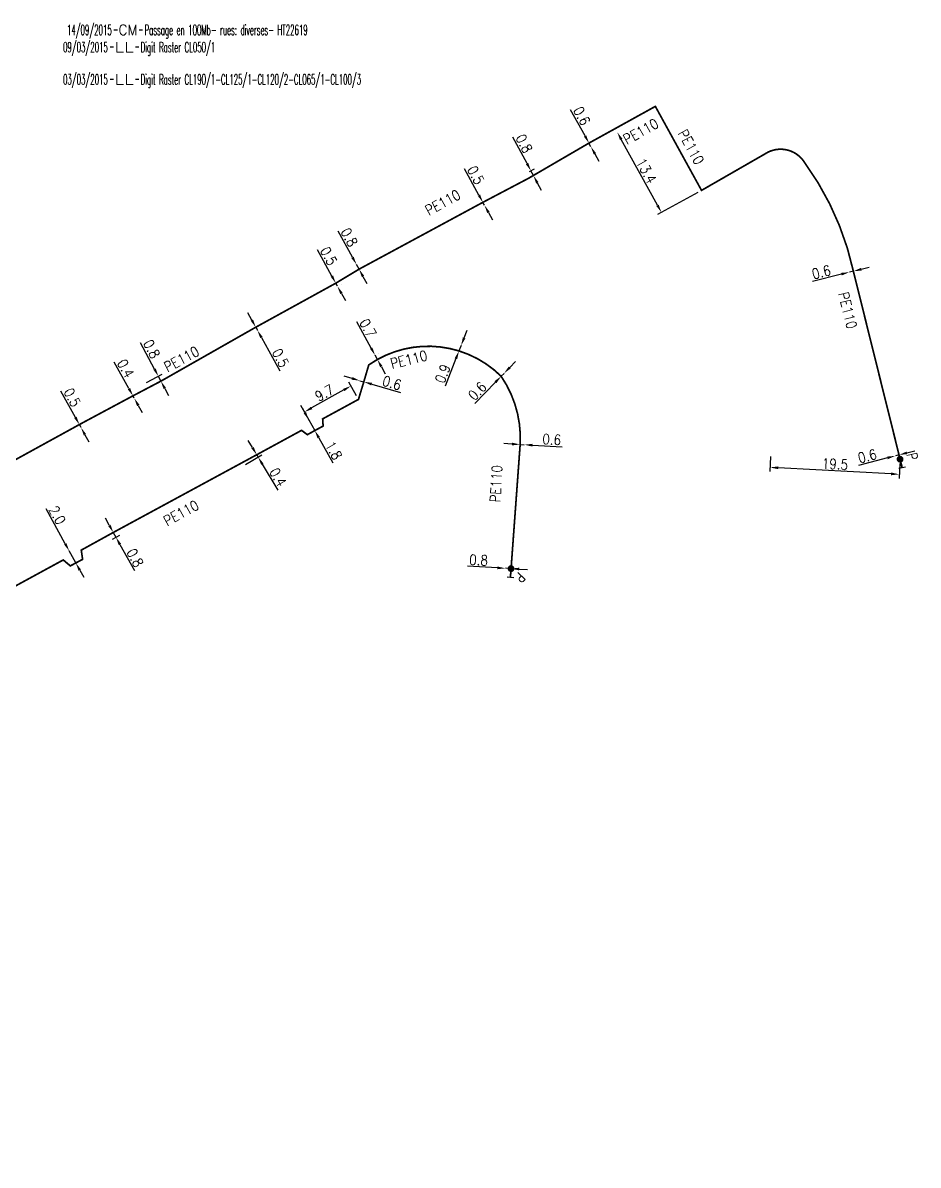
# Model space of a CAD drawing. Header units: millimetres. Extents: x 149996 to 151004, y 126998 to 128018.
# Drawn here: x 150504.7 to 150635.7, y 127601.9 to 127769 of the extents above; entities that cross this region are included whole.
import ezdxf
from ezdxf.enums import TextEntityAlignment as Align

# ---------------------------------------------------------------- set-up
doc = ezdxf.new("R2010")
doc.units = ezdxf.units.MM
doc.header["$PDMODE"] = 34
doc.linetypes.add('L_25_PE', pattern=[2000, 1000, 1000])
doc.layers.get('0').update_dxf_attribs({"linetype": 'CONTINUOUS'})
doc.layers.get('DEFPOINTS').update_dxf_attribs({"linetype": 'CONTINUOUS'})
for name, color, linetype in [('L_150', 1, 'CONTINUOUS'), ('L_300', 7, 'CONTINUOUS'), ('L_340', 7, 'CONTINUOUS'), ('L_910', 7, 'CONTINUOUS')]:
    doc.layers.add(name, color=color, linetype=linetype)
doc.styles.add('G_ROMANS', font='ROMANS.SHX', dxfattribs={"width": 0.75})
doc.styles.get("Standard").update_dxf_attribs({"font": 'romans.shx', "width": 0.85})
doc.dimstyles.get("Standard").update_dxf_attribs({"dimtxt": 1.5, "dimasz": 1.2, "dimexe": 0.625, "dimexo": 0.625, "dimgap": 0.25, "dimtad": 1, "dimdec": 1, "dimzin": 0, "dimdsep": 46, "dimtxsty": 'Standard', "dimcen": -0.5, "dimadec": 0, "dimazin": 0, "dimtfac": 1, "dimtdec": 1, "dimtmove": 0, "dimatfit": 3, "dimfxl": 0, "dimtolj": 1, "dimtzin": 0, "dimarcsym": 0})

# ---------------------------------------------------------------- blocks, each defined once
blk = doc.blocks.new('GIS_MODF')
at = {"color": 0, "linetype": 'Continuous', "flags": 128}
for points in [[(-2.18, -0.01), (-1.68, -0.01)], [(1.52, -0.01), (2.02, -0.01)]]:
    blk.add_lwpolyline(points, dxfattribs=at)
at = {"color": 0, "linetype": 'Continuous', "width": 0.5}
blk.add_attdef('DATE', text='', height=1.5, dxfattribs=at).set_placement((-2.5, -0.8), align=Align.RIGHT)
at = {"color": 0, "linetype": 'Continuous', "width": 1.771291}
blk.add_attdef('USER', text='', height=1.5, dxfattribs=at).set_placement((-1.51, -0.8), (1.28, -0.8), align=Align.FIT)
at = {"color": 0, "linetype": 'Continuous', "width": 0.5}
blk.add_attdef('DESC', (2.29, -0.8), '', height=1.5, dxfattribs=at)
blk = doc.blocks.new('*D1078')
at = {"layer": 'DEFPOINTS', "color": 0, "linetype": 'Continuous', "transparency": 16777216}
for p in [(150517.97, 127694.46), (150518.36, 127693.76), (150519.43, 127694.35)]:
    blk.add_point(p, dxfattribs=at)
at = {"layer": 'L_150', "color": 0, "linetype": 'Continuous', "lineweight": -2, "transparency": 16777216}
for p, q in [((150517.39, 127695.51), (150516.81, 127696.56)), ((150518.88, 127694.04), (150517.81, 127693.45)), ((150517.97, 127694.46), (150518.36, 127693.76)), ((150518.94, 127692.71), (150521.06, 127688.88))]:
    blk.add_line(p, q, dxfattribs=at)
at = {"layer": 'L_150', "color": 0, "linetype": 'Continuous', "transparency": 16777216}
for points in [[(150517.57, 127695.6), (150517.22, 127695.41), (150517.97, 127694.46)], [(150519.12, 127692.8), (150518.77, 127692.61), (150518.36, 127693.76)]]:
    blk.add_solid(points, dxfattribs=at)
at = {"layer": 'L_150', "color": 0, "linetype": 'Continuous', "transparency": 16777216, "insert": (150521.16, 127690.75), "char_height": 1.5, "attachment_point": 5, "rotation": 298.9401}
blk.add_mtext('\\A1;0.8', dxfattribs=at)
blk = doc.blocks.new('*D1079')
at = {"layer": 'DEFPOINTS', "color": 0, "linetype": 'Continuous', "transparency": 16777216}
for p in [(150538.96, 127705.83), (150539.17, 127705.49), (150536.78, 127704.07)]:
    blk.add_point(p, dxfattribs=at)
at = {"layer": 'L_150', "color": 0, "linetype": 'Continuous', "lineweight": -2, "transparency": 16777216}
for p, q in [((150538.35, 127706.87), (150537.73, 127707.9)), ((150537.32, 127704.39), (150539.7, 127705.81)), ((150538.96, 127705.83), (150539.17, 127705.49)), ((150539.5, 127706.15), (150539.5, 127706.15)), ((150539.78, 127704.46), (150542.05, 127700.65))]:
    blk.add_line(p, q, dxfattribs=at)
at = {"layer": 'L_150', "color": 0, "linetype": 'Continuous', "transparency": 16777216}
for points in [[(150538.52, 127706.97), (150538.18, 127706.76), (150538.96, 127705.83)], [(150539.95, 127704.56), (150539.61, 127704.36), (150539.17, 127705.49)]]:
    blk.add_solid(points, dxfattribs=at)
at = {"layer": 'L_150', "color": 0, "linetype": 'Continuous', "transparency": 16777216, "insert": (150542.08, 127702.55), "char_height": 1.5, "attachment_point": 5, "rotation": 300.7499}
blk.add_mtext('\\A1;0.4', dxfattribs=at)
blk = doc.blocks.new('*D1080')
at = {"layer": 'DEFPOINTS', "color": 0, "linetype": 'Continuous', "transparency": 16777216}
for p in [(150546.58, 127710.94), (150546.58, 127710.94), (150547.46, 127709.37)]:
    blk.add_point(p, dxfattribs=at)
at = {"layer": 'L_150', "color": 0, "linetype": 'Continuous', "lineweight": -2, "transparency": 16777216}
for p, q in [((150546, 127711.99), (150545.41, 127713.04)), ((150546.58, 127710.94), (150547.46, 127709.37)), ((150548.05, 127708.32), (150550.09, 127704.66))]:
    blk.add_line(p, q, dxfattribs=at)
at = {"layer": 'L_150', "color": 0, "linetype": 'Continuous', "transparency": 16777216}
for points in [[(150546.17, 127712.09), (150545.82, 127711.89), (150546.58, 127710.94)], [(150548.22, 127708.42), (150547.87, 127708.22), (150547.46, 127709.37)]]:
    blk.add_solid(points, dxfattribs=at)
at = {"layer": 'L_150', "color": 0, "linetype": 'Continuous', "transparency": 16777216, "insert": (150550.23, 127706.46), "char_height": 1.5, "attachment_point": 5, "rotation": 299.1738}
blk.add_mtext('\\A1;1.8', dxfattribs=at)
blk = doc.blocks.new('*D1081')
at = {"layer": 'DEFPOINTS', "color": 0, "linetype": 'Continuous', "transparency": 16777216}
for p in [(150554.06, 127716.67), (150554.06, 127716.67), (150554.63, 127716.5)]:
    blk.add_point(p, dxfattribs=at)
at = {"layer": 'L_150', "color": 0, "linetype": 'Continuous', "lineweight": -2, "transparency": 16777216}
for p, q in [((150552.91, 127717), (150551.75, 127717.34)), ((150554.06, 127716.67), (150554.63, 127716.5)), ((150555.79, 127716.16), (150559.98, 127714.93))]:
    blk.add_line(p, q, dxfattribs=at)
at = {"layer": 'L_150', "color": 0, "linetype": 'Continuous', "transparency": 16777216}
for points in [[(150552.96, 127717.19), (150552.85, 127716.81), (150554.06, 127716.67)], [(150555.84, 127716.35), (150555.73, 127715.97), (150554.63, 127716.5)]]:
    blk.add_solid(points, dxfattribs=at)
at = {"layer": 'L_150', "color": 0, "linetype": 'Continuous', "transparency": 16777216, "insert": (150558.74, 127716.34), "char_height": 1.5, "attachment_point": 5, "rotation": 343.7138}
blk.add_mtext('\\A1;0.6', dxfattribs=at)
blk = doc.blocks.new('*D1082')
at = {"layer": 'DEFPOINTS', "color": 0, "linetype": 'Continuous', "transparency": 16777216}
for p in [(150556.28, 127720.38), (150556.28, 127720.38), (150556.62, 127719.77)]:
    blk.add_point(p, dxfattribs=at)
at = {"layer": 'L_150', "color": 0, "linetype": 'Continuous', "lineweight": -2, "transparency": 16777216}
for p, q in [((150555.7, 127721.43), (150553.6, 127725.26)), ((150556.62, 127719.77), (150556.28, 127720.38)), ((150556.83, 127720.68), (150556.83, 127720.68)), ((150557.17, 127720.07), (150557.17, 127720.07)), ((150557.2, 127718.71), (150557.77, 127717.66))]:
    blk.add_line(p, q, dxfattribs=at)
at = {"layer": 'L_150', "color": 0, "linetype": 'Continuous', "transparency": 16777216}
for points in [[(150555.88, 127721.53), (150555.53, 127721.34), (150556.28, 127720.38)], [(150557.37, 127718.81), (150557.02, 127718.62), (150556.62, 127719.77)]]:
    blk.add_solid(points, dxfattribs=at)
at = {"layer": 'L_150', "color": 0, "linetype": 'Continuous', "transparency": 16777216, "insert": (150555.24, 127724.36), "char_height": 1.5, "attachment_point": 5, "rotation": 298.7471}
blk.add_mtext('\\A1;0.7', dxfattribs=at)
blk = doc.blocks.new('*D1083')
at = {"layer": 'DEFPOINTS', "color": 0, "linetype": 'Continuous', "transparency": 16777216}
for p in [(150574.73, 127717.31), (150575.15, 127717.74), (150575.15, 127717.74)]:
    blk.add_point(p, dxfattribs=at)
at = {"layer": 'L_150', "color": 0, "linetype": 'Continuous', "lineweight": -2, "transparency": 16777216}
for p, q in [((150575.98, 127718.6), (150576.82, 127719.47)), ((150575.15, 127717.74), (150574.73, 127717.31)), ((150573.9, 127716.45), (150570.86, 127713.31))]:
    blk.add_line(p, q, dxfattribs=at)
at = {"layer": 'L_150', "color": 0, "linetype": 'Continuous', "transparency": 16777216}
for points in [[(150575.84, 127718.74), (150576.13, 127718.47), (150575.15, 127717.74)], [(150573.75, 127716.59), (150574.04, 127716.31), (150574.73, 127717.31)]]:
    blk.add_solid(points, dxfattribs=at)
at = {"layer": 'L_150', "color": 0, "linetype": 'Continuous', "transparency": 16777216, "insert": (150571.24, 127715.14), "char_height": 1.5, "attachment_point": 5, "rotation": 45.9566}
blk.add_mtext('\\A1;0.6', dxfattribs=at)
blk = doc.blocks.new('*D1084')
at = {"layer": 'DEFPOINTS', "color": 0, "linetype": 'Continuous', "transparency": 16777216}
for p in [(150575.37, 127689.22), (150575.37, 127689.22), (150576.18, 127689.17)]:
    blk.add_point(p, dxfattribs=at)
at = {"layer": 'L_300', "color": 0, "linetype": 'Continuous', "lineweight": -2, "transparency": 16777216}
for p, q in [((150574.17, 127689.28), (150569.8, 127689.51)), ((150576.18, 127689.17), (150575.37, 127689.22)), ((150577.37, 127689.11), (150578.57, 127689.05))]:
    blk.add_line(p, q, dxfattribs=at)
at = {"layer": 'L_300', "color": 0, "linetype": 'Continuous', "transparency": 16777216}
for points in [[(150574.19, 127689.48), (150574.16, 127689.08), (150575.37, 127689.22)], [(150577.38, 127689.31), (150577.36, 127688.91), (150576.18, 127689.17)]]:
    blk.add_solid(points, dxfattribs=at)
at = {"layer": 'L_300', "color": 0, "linetype": 'Continuous', "transparency": 16777216, "insert": (150571.43, 127690.42), "char_height": 1.5, "attachment_point": 5, "rotation": 356.9881}
blk.add_mtext('\\A1;0.8', dxfattribs=at)
blk = doc.blocks.new('*D1085')
at = {"layer": 'DEFPOINTS', "color": 0, "linetype": 'Continuous', "transparency": 16777216}
for p in [(150577.51, 127707.33), (150578.11, 127707.3), (150578.11, 127707.3)]:
    blk.add_point(p, dxfattribs=at)
at = {"layer": 'L_150', "color": 0, "linetype": 'Continuous', "lineweight": -2, "transparency": 16777216}
for p, q in [((150576.31, 127707.4), (150575.11, 127707.47)), ((150577.51, 127707.33), (150578.11, 127707.3)), ((150579.3, 127707.23), (150583.67, 127706.98))]:
    blk.add_line(p, q, dxfattribs=at)
at = {"layer": 'L_150', "color": 0, "linetype": 'Continuous', "transparency": 16777216}
for points in [[(150576.32, 127707.6), (150576.3, 127707.2), (150577.51, 127707.33)], [(150579.32, 127707.43), (150579.29, 127707.03), (150578.11, 127707.3)]]:
    blk.add_solid(points, dxfattribs=at)
at = {"layer": 'L_150', "color": 0, "linetype": 'Continuous', "transparency": 16777216, "insert": (150582.14, 127708.07), "char_height": 1.5, "attachment_point": 5, "rotation": 356.7141}
blk.add_mtext('\\A1;0.6', dxfattribs=at)
blk = doc.blocks.new('L_300_12')
at = {"color": 0, "linetype": 'Continuous', "const_width": 0.497, "flags": 128}
blk.add_lwpolyline([(-0.25, 0, 1), (0.25, 0, 1)], format="xyb", close=True, dxfattribs=at)
at = {"color": 0, "linetype": 'Continuous', "style": 'G_ROMANS', "width": 0.75}
blk.add_text('P', height=1.5, dxfattribs=at).set_placement((0, 1.85), align=Align.MIDDLE)
at = {"color": 0, "linetype": 'Continuous', "style": 'G_ROMANS', "width": 0.75, "flags": 3}
for tag, p in [('DEF_LEG', (0, -5)), ('DEF_COUP', (0, -7.5)), ('DEF_TYPE', (0, -10))]:
    blk.add_attdef(tag, text='', height=1.2, dxfattribs=at).set_placement(p, align=Align.MIDDLE)
blk = doc.blocks.new('L_340_07')
at = {"color": 0, "linetype": 'Continuous', "const_width": 0.25, "flags": 128}
blk.add_lwpolyline([(0, 0), (1.25, 0)], dxfattribs=at)
at = {"color": 0, "linetype": 'Continuous', "flags": 128}
blk.add_lwpolyline([(1.25, -0.5), (1.25, 0.5)], dxfattribs=at)
at = {"color": 0, "linetype": 'Continuous', "style": 'G_ROMANS', "width": 0.75, "flags": 3}
for tag, p in [('DEF_LEG', (0.72, -3.47)), ('DEF_COUP', (0.72, -5.97)), ('DEF_TYPE', (0.72, -8.47))]:
    blk.add_attdef(tag, text='', height=1.2, dxfattribs=at).set_placement(p, align=Align.MIDDLE)
blk = doc.blocks.new('*D1087')
at = {"layer": 'DEFPOINTS', "color": 0, "linetype": 'Continuous', "transparency": 16777216}
for p in [(150513.01, 127710.25), (150513.25, 127709.81), (150513.25, 127709.81)]:
    blk.add_point(p, dxfattribs=at)
at = {"layer": 'L_150', "color": 0, "linetype": 'Continuous', "lineweight": -2, "transparency": 16777216}
for p, q in [((150512.43, 127711.3), (150510.32, 127715.13)), ((150513.25, 127709.81), (150513.01, 127710.25)), ((150512.46, 127709.95), (150512.46, 127709.95)), ((150512.7, 127709.51), (150512.7, 127709.51)), ((150513.83, 127708.76), (150514.4, 127707.71))]:
    blk.add_line(p, q, dxfattribs=at)
at = {"layer": 'L_150', "color": 0, "linetype": 'Continuous', "transparency": 16777216}
for points in [[(150512.6, 127711.4), (150512.25, 127711.2), (150513.01, 127710.25)], [(150514, 127708.85), (150513.65, 127708.66), (150513.25, 127709.81)]]:
    blk.add_solid(points, dxfattribs=at)
at = {"layer": 'L_150', "color": 0, "linetype": 'Continuous', "transparency": 16777216, "insert": (150511.96, 127714.22), "char_height": 1.5, "attachment_point": 5, "rotation": 298.8034}
blk.add_mtext('\\A1;0.5', dxfattribs=at)
blk = doc.blocks.new('*D1088')
at = {"layer": 'DEFPOINTS', "color": 0, "linetype": 'Continuous', "transparency": 16777216}
for p in [(150520.85, 127714.45), (150521.04, 127714.1), (150521.04, 127714.1)]:
    blk.add_point(p, dxfattribs=at)
at = {"layer": 'L_150', "color": 0, "linetype": 'Continuous', "lineweight": -2, "transparency": 16777216}
for p, q in [((150520.27, 127715.5), (150518.12, 127719.38)), ((150521.04, 127714.1), (150520.85, 127714.45)), ((150521.62, 127713.05), (150522.2, 127712))]:
    blk.add_line(p, q, dxfattribs=at)
at = {"layer": 'L_150', "color": 0, "linetype": 'Continuous', "transparency": 16777216}
for points in [[(150520.44, 127715.6), (150520.09, 127715.4), (150520.85, 127714.45)], [(150521.8, 127713.15), (150521.45, 127712.95), (150521.04, 127714.1)]]:
    blk.add_solid(points, dxfattribs=at)
at = {"layer": 'L_150', "color": 0, "linetype": 'Continuous', "transparency": 16777216, "insert": (150519.78, 127718.45), "char_height": 1.5, "attachment_point": 5, "rotation": 298.9546}
blk.add_mtext('\\A1;0.4', dxfattribs=at)
blk = doc.blocks.new('*D1089')
at = {"layer": 'DEFPOINTS', "color": 0, "linetype": 'Continuous', "transparency": 16777216}
for p in [(150538.82, 127724.49), (150539.06, 127724.05), (150539.06, 127724.05)]:
    blk.add_point(p, dxfattribs=at)
at = {"layer": 'L_150', "color": 0, "linetype": 'Continuous', "lineweight": -2, "transparency": 16777216}
for p, q in [((150538.24, 127725.54), (150537.67, 127726.59)), ((150538.82, 127724.49), (150539.06, 127724.05)), ((150539.64, 127723), (150542.33, 127718.12))]:
    blk.add_line(p, q, dxfattribs=at)
at = {"layer": 'L_150', "color": 0, "linetype": 'Continuous', "transparency": 16777216}
for points in [[(150538.42, 127725.63), (150538.07, 127725.44), (150538.82, 127724.49)], [(150539.82, 127723.09), (150539.47, 127722.9), (150539.06, 127724.05)]]:
    blk.add_solid(points, dxfattribs=at)
at = {"layer": 'L_150', "color": 0, "linetype": 'Continuous', "transparency": 16777216, "insert": (150542.44, 127719.99), "char_height": 1.5, "attachment_point": 5, "rotation": 298.8092}
blk.add_mtext('\\A1;0.5', dxfattribs=at)
blk = doc.blocks.new('*D1090')
at = {"layer": 'DEFPOINTS', "color": 0, "linetype": 'Continuous', "transparency": 16777216}
for p in [(150550.53, 127730.93), (150550.77, 127730.49), (150550.77, 127730.49)]:
    blk.add_point(p, dxfattribs=at)
at = {"layer": 'L_150', "color": 0, "linetype": 'Continuous', "lineweight": -2, "transparency": 16777216}
for p, q in [((150549.95, 127731.98), (150547.85, 127735.81)), ((150550.77, 127730.49), (150550.53, 127730.93)), ((150551.08, 127731.23), (150551.08, 127731.23)), ((150551.32, 127730.79), (150551.32, 127730.79)), ((150551.35, 127729.44), (150551.93, 127728.38))]:
    blk.add_line(p, q, dxfattribs=at)
at = {"layer": 'L_150', "color": 0, "linetype": 'Continuous', "transparency": 16777216}
for points in [[(150550.13, 127732.07), (150549.78, 127731.88), (150550.53, 127730.93)], [(150551.53, 127729.53), (150551.18, 127729.34), (150550.77, 127730.49)]]:
    blk.add_solid(points, dxfattribs=at)
at = {"layer": 'L_150', "color": 0, "linetype": 'Continuous', "transparency": 16777216, "insert": (150549.49, 127734.9), "char_height": 1.5, "attachment_point": 5, "rotation": 298.8092}
blk.add_mtext('\\A1;0.5', dxfattribs=at)
blk = doc.blocks.new('*D1091')
at = {"layer": 'DEFPOINTS', "color": 0, "linetype": 'Continuous', "transparency": 16777216}
for p in [(150572.05, 127742.76), (150572.29, 127742.33), (150572.29, 127742.33)]:
    blk.add_point(p, dxfattribs=at)
at = {"layer": 'L_150', "color": 0, "linetype": 'Continuous', "lineweight": -2, "transparency": 16777216}
for p, q in [((150571.47, 127743.82), (150569.36, 127747.65)), ((150572.29, 127742.33), (150572.05, 127742.76)), ((150572.87, 127741.28), (150573.45, 127740.22))]:
    blk.add_line(p, q, dxfattribs=at)
at = {"layer": 'L_150', "color": 0, "linetype": 'Continuous', "transparency": 16777216}
for points in [[(150571.65, 127743.91), (150571.3, 127743.72), (150572.05, 127742.76)], [(150573.05, 127741.37), (150572.7, 127741.18), (150572.29, 127742.33)]]:
    blk.add_solid(points, dxfattribs=at)
at = {"layer": 'L_150', "color": 0, "linetype": 'Continuous', "transparency": 16777216, "insert": (150571.01, 127746.74), "char_height": 1.5, "attachment_point": 5, "rotation": 298.8311}
blk.add_mtext('\\A1;0.5', dxfattribs=at)
blk = doc.blocks.new('*D1092')
at = {"layer": 'DEFPOINTS', "color": 0, "linetype": 'Continuous', "transparency": 16777216}
for p in [(150614.19, 127706.19), (150633.1, 127705.18), (150614.07, 127703.98)]:
    blk.add_point(p, dxfattribs=at)
at = {"layer": 'L_300', "color": 0, "linetype": 'Continuous', "lineweight": -2, "transparency": 16777216}
for p, q in [((150614.15, 127705.57), (150614.04, 127703.36)), ((150631.79, 127703.03), (150615.27, 127703.92)), ((150633.07, 127704.55), (150632.95, 127702.35))]:
    blk.add_line(p, q, dxfattribs=at)
at = {"layer": 'L_300', "color": 0, "linetype": 'Continuous', "transparency": 16777216}
for points in [[(150615.28, 127704.12), (150615.26, 127703.72), (150614.07, 127703.98)], [(150631.8, 127703.23), (150631.78, 127702.83), (150632.98, 127702.97)]]:
    blk.add_solid(points, dxfattribs=at)
at = {"layer": 'L_300', "color": 0, "linetype": 'Continuous', "transparency": 16777216, "insert": (150623.58, 127704.47), "char_height": 1.5, "attachment_point": 5, "rotation": 356.9343}
blk.add_mtext('\\A1;19.5', dxfattribs=at)
blk = doc.blocks.new('*D1093')
at = {"layer": 'DEFPOINTS', "color": 0, "linetype": 'Continuous', "transparency": 16777216}
for p in [(150632.41, 127705.67), (150632.41, 127705.67), (150632.95, 127705.81)]:
    blk.add_point(p, dxfattribs=at)
at = {"layer": 'L_150', "color": 0, "linetype": 'Continuous', "lineweight": -2, "transparency": 16777216}
for p, q in [((150631.25, 127705.37), (150627.02, 127704.27)), ((150632.95, 127705.81), (150632.41, 127705.67)), ((150634.11, 127706.11), (150635.27, 127706.41))]:
    blk.add_line(p, q, dxfattribs=at)
at = {"layer": 'L_150', "color": 0, "linetype": 'Continuous', "transparency": 16777216}
for points in [[(150631.2, 127705.56), (150631.3, 127705.18), (150632.41, 127705.67)], [(150634.06, 127706.3), (150634.16, 127705.92), (150632.95, 127705.81)]]:
    blk.add_solid(points, dxfattribs=at)
at = {"layer": 'L_150', "color": 0, "linetype": 'Continuous', "transparency": 16777216, "insert": (150628.3, 127705.64), "char_height": 1.5, "attachment_point": 5, "rotation": 14.5717}
blk.add_mtext('\\A1;0.6', dxfattribs=at)
blk = doc.blocks.new('*D1094')
at = {"layer": 'DEFPOINTS', "color": 0, "linetype": 'Continuous', "transparency": 16777216}
for p in [(150625.69, 127732.54), (150625.69, 127732.54), (150626.27, 127732.68)]:
    blk.add_point(p, dxfattribs=at)
at = {"layer": 'L_150', "color": 0, "linetype": 'Continuous', "lineweight": -2, "transparency": 16777216}
for p, q in [((150624.52, 127732.25), (150620.28, 127731.19)), ((150626.27, 127732.68), (150625.69, 127732.54)), ((150627.43, 127732.97), (150628.6, 127733.26))]:
    blk.add_line(p, q, dxfattribs=at)
at = {"layer": 'L_150', "color": 0, "linetype": 'Continuous', "transparency": 16777216}
for points in [[(150624.47, 127732.44), (150624.57, 127732.06), (150625.69, 127732.54)], [(150627.39, 127733.17), (150627.48, 127732.78), (150626.27, 127732.68)]]:
    blk.add_solid(points, dxfattribs=at)
at = {"layer": 'L_150', "color": 0, "linetype": 'Continuous', "transparency": 16777216, "insert": (150621.58, 127732.55), "char_height": 1.5, "attachment_point": 5, "rotation": 13.973}
blk.add_mtext('\\A1;0.6', dxfattribs=at)
blk = doc.blocks.new('*D1095')
at = {"layer": 'DEFPOINTS', "color": 0, "linetype": 'Continuous', "transparency": 16777216}
for p in [(150587.58, 127751.43), (150587.87, 127750.9), (150587.87, 127750.9)]:
    blk.add_point(p, dxfattribs=at)
at = {"layer": 'L_150', "color": 0, "linetype": 'Continuous', "lineweight": -2, "transparency": 16777216}
for p, q in [((150587, 127752.48), (150584.89, 127756.31)), ((150587.87, 127750.9), (150587.58, 127751.43)), ((150588.45, 127749.85), (150589.03, 127748.8))]:
    blk.add_line(p, q, dxfattribs=at)
at = {"layer": 'L_150', "color": 0, "linetype": 'Continuous', "transparency": 16777216}
for points in [[(150587.18, 127752.57), (150586.82, 127752.38), (150587.58, 127751.43)], [(150588.62, 127749.95), (150588.27, 127749.75), (150587.87, 127750.9)]]:
    blk.add_solid(points, dxfattribs=at)
at = {"layer": 'L_150', "color": 0, "linetype": 'Continuous', "transparency": 16777216, "insert": (150586.53, 127755.4), "char_height": 1.5, "attachment_point": 5, "rotation": 298.8311}
blk.add_mtext('\\A1;0.6', dxfattribs=at)
blk = doc.blocks.new('*D1096')
at = {"layer": 'DEFPOINTS', "color": 0, "linetype": 'Continuous', "transparency": 16777216}
for p in [(150591.72, 127753.02), (150591.72, 127753.02), (150604.05, 127744.51)]:
    blk.add_point(p, dxfattribs=at)
at = {"layer": 'L_150', "color": 0, "linetype": 'Continuous', "lineweight": -2, "transparency": 16777216}
for p, q in [((150597.6, 127742.33), (150592.3, 127751.97)), ((150603.5, 127744.21), (150597.63, 127740.98))]:
    blk.add_line(p, q, dxfattribs=at)
at = {"layer": 'L_150', "color": 0, "linetype": 'Continuous', "transparency": 16777216}
for points in [[(150592.47, 127752.07), (150592.12, 127751.87), (150591.72, 127753.02)], [(150597.78, 127742.43), (150597.43, 127742.24), (150598.18, 127741.28)]]:
    blk.add_solid(points, dxfattribs=at)
at = {"layer": 'L_150', "color": 0, "linetype": 'Continuous', "transparency": 16777216, "insert": (150595.98, 127747.36), "char_height": 1.5, "attachment_point": 5, "rotation": 298.8311}
blk.add_mtext('\\A1;13.4', dxfattribs=at)
blk = doc.blocks.new('*D1097')
at = {"layer": 'DEFPOINTS', "color": 0, "linetype": 'Continuous', "transparency": 16777216}
for p in [(150511.52, 127691.75), (150511.52, 127691.75), (150512.49, 127690)]:
    blk.add_point(p, dxfattribs=at)
at = {"layer": 'L_150', "color": 0, "linetype": 'Continuous', "lineweight": -2, "transparency": 16777216}
for p, q in [((150510.94, 127692.8), (150508.13, 127697.9)), ((150512.49, 127690), (150511.52, 127691.75)), ((150513.07, 127688.95), (150513.65, 127687.9))]:
    blk.add_line(p, q, dxfattribs=at)
at = {"layer": 'L_150', "color": 0, "linetype": 'Continuous', "transparency": 16777216}
for points in [[(150511.12, 127692.9), (150510.77, 127692.71), (150511.52, 127691.75)], [(150513.24, 127689.05), (150512.89, 127688.86), (150512.49, 127690)]]:
    blk.add_solid(points, dxfattribs=at)
at = {"layer": 'L_150', "color": 0, "linetype": 'Continuous', "transparency": 16777216, "insert": (150509.77, 127696.99), "char_height": 1.5, "attachment_point": 5, "rotation": 298.8994}
blk.add_mtext('\\A1;2.0', dxfattribs=at)
blk = doc.blocks.new('*D1098')
at = {"layer": 'DEFPOINTS', "color": 0, "linetype": 'Continuous', "transparency": 16777216}
for p in [(150553.85, 127713.93), (150545.94, 127712.09), (150546.98, 127710.23)]:
    blk.add_point(p, dxfattribs=at)
at = {"layer": 'L_150', "color": 0, "linetype": 'Continuous', "lineweight": -2, "transparency": 16777216}
for p, q in [((150551.7, 127715.31), (150546.99, 127712.68)), ((150553.54, 127714.47), (150552.45, 127716.44)), ((150546.68, 127710.78), (150545.64, 127712.64))]:
    blk.add_line(p, q, dxfattribs=at)
at = {"layer": 'L_150', "color": 0, "linetype": 'Continuous', "transparency": 16777216}
for points in [[(150551.61, 127715.48), (150551.8, 127715.13), (150552.75, 127715.89)], [(150546.89, 127712.85), (150547.09, 127712.5), (150545.94, 127712.09)]]:
    blk.add_solid(points, dxfattribs=at)
at = {"layer": 'L_150', "color": 0, "linetype": 'Continuous', "transparency": 16777216, "insert": (150548.86, 127714.87), "char_height": 1.5, "attachment_point": 5, "rotation": 29.1738}
blk.add_mtext('\\A1;9.7', dxfattribs=at)
blk = doc.blocks.new('*D1099')
at = {"layer": 'DEFPOINTS', "color": 0, "linetype": 'Continuous', "transparency": 16777216}
for p in [(150568.87, 127721.81), (150568.87, 127721.81), (150568.56, 127721.02)]:
    blk.add_point(p, dxfattribs=at)
at = {"layer": 'L_150', "color": 0, "linetype": 'Continuous', "lineweight": -2, "transparency": 16777216}
for p, q in [((150569.31, 127722.92), (150569.75, 127724.04)), ((150568.87, 127721.81), (150568.56, 127721.02)), ((150568.12, 127719.9), (150566.54, 127715.89))]:
    blk.add_line(p, q, dxfattribs=at)
at = {"layer": 'L_150', "color": 0, "linetype": 'Continuous', "transparency": 16777216}
for points in [[(150569.12, 127723), (150569.5, 127722.85), (150568.87, 127721.81)], [(150567.93, 127719.97), (150568.3, 127719.83), (150568.56, 127721.02)]]:
    blk.add_solid(points, dxfattribs=at)
at = {"layer": 'L_150', "color": 0, "linetype": 'Continuous', "transparency": 16777216, "insert": (150566.18, 127717.7), "char_height": 1.5, "attachment_point": 5, "rotation": 68.502}
blk.add_mtext('\\A1;0.9', dxfattribs=at)
blk = doc.blocks.new('*D1100')
at = {"layer": 'DEFPOINTS', "color": 0, "linetype": 'Continuous', "transparency": 16777216}
for p in [(150578.34, 127746.98), (150579.08, 127747.37), (150578.72, 127746.27)]:
    blk.add_point(p, dxfattribs=at)
at = {"layer": 'L_150', "color": 0, "linetype": 'Continuous', "lineweight": -2, "transparency": 16777216}
for p, q in [((150578.52, 127748.43), (150576.46, 127752.29)), ((150578.89, 127747.27), (150579.63, 127747.67)), ((150579.46, 127746.67), (150579.08, 127747.37)), ((150579.27, 127746.57), (150580.01, 127746.96)), ((150580.02, 127745.61), (150580.59, 127744.55))]:
    blk.add_line(p, q, dxfattribs=at)
at = {"layer": 'L_150', "color": 0, "linetype": 'Continuous', "transparency": 16777216}
for points in [[(150578.69, 127748.53), (150578.34, 127748.34), (150579.08, 127747.37)], [(150580.2, 127745.7), (150579.85, 127745.51), (150579.46, 127746.67)]]:
    blk.add_solid(points, dxfattribs=at)
at = {"layer": 'L_150', "color": 0, "linetype": 'Continuous', "transparency": 16777216, "insert": (150578.09, 127751.36), "char_height": 1.5, "attachment_point": 5, "rotation": 298.0623}
blk.add_mtext('\\A1;0.8', dxfattribs=at)
blk = doc.blocks.new('*D1101')
at = {"layer": 'DEFPOINTS', "color": 0, "linetype": 'Continuous', "transparency": 16777216}
for p in [(150553.55, 127733.68), (150553.55, 127733.68), (150553.93, 127732.98)]:
    blk.add_point(p, dxfattribs=at)
at = {"layer": 'L_150', "color": 0, "linetype": 'Continuous', "lineweight": -2, "transparency": 16777216}
for p, q in [((150552.97, 127734.73), (150550.86, 127738.56)), ((150553.93, 127732.98), (150553.55, 127733.68)), ((150554.51, 127731.92), (150555.09, 127730.87))]:
    blk.add_line(p, q, dxfattribs=at)
at = {"layer": 'L_150', "color": 0, "linetype": 'Continuous', "transparency": 16777216}
for points in [[(150553.15, 127734.82), (150552.79, 127734.63), (150553.55, 127733.68)], [(150554.69, 127732.02), (150554.34, 127731.83), (150553.93, 127732.98)]]:
    blk.add_solid(points, dxfattribs=at)
at = {"layer": 'L_150', "color": 0, "linetype": 'Continuous', "transparency": 16777216, "insert": (150552.5, 127737.65), "char_height": 1.5, "attachment_point": 5, "rotation": 298.8001}
blk.add_mtext('\\A1;0.8', dxfattribs=at)
blk = doc.blocks.new('*D1102')
at = {"layer": 'DEFPOINTS', "color": 0, "linetype": 'Continuous', "transparency": 16777216}
for p in [(150524.57, 127717.31), (150522.26, 127716.09), (150524.94, 127716.6)]:
    blk.add_point(p, dxfattribs=at)
at = {"layer": 'L_150', "color": 0, "linetype": 'Continuous', "lineweight": -2, "transparency": 16777216}
for p, q in [((150524.01, 127718.37), (150521.97, 127722.23)), ((150522.81, 127716.38), (150525.12, 127717.6)), ((150524.94, 127716.6), (150524.57, 127717.31)), ((150525.5, 127715.54), (150526.06, 127714.48))]:
    blk.add_line(p, q, dxfattribs=at)
at = {"layer": 'L_150', "color": 0, "linetype": 'Continuous', "transparency": 16777216}
for points in [[(150524.18, 127718.46), (150523.83, 127718.28), (150524.57, 127717.31)], [(150525.68, 127715.63), (150525.33, 127715.45), (150524.94, 127716.6)]]:
    blk.add_solid(points, dxfattribs=at)
at = {"layer": 'L_150', "color": 0, "linetype": 'Continuous', "transparency": 16777216, "insert": (150523.59, 127721.3), "char_height": 1.5, "attachment_point": 5, "rotation": 297.8374}
blk.add_mtext('\\A1;0.8', dxfattribs=at)

msp = doc.modelspace()

# ---------------------------------------------------------------- linework, layer by layer
at = {"layer": 'L_150', "linetype": 'Continuous', "const_width": 0.25, "flags": 128}
msp.add_lwpolyline([(150633.1, 127705.18), (150632.95, 127705.81), (150626.27, 127732.68, 0.103934), (150619.18, 127748.51, 0.389031), (150613.81, 127750.12), (150604.05, 127744.51), (150597.29, 127756.8), (150587.58, 127751.43), (150578.72, 127746.27), (150572.05, 127742.76), (150553.93, 127732.98), (150550.53, 127730.93), (150538.82, 127724.49), (150524.94, 127716.6), (150520.85, 127714.45), (150513.01, 127710.25), (150486.29, 127695.56), (150475.24, 127689.48), (150475.24, 127689.48), (150483.02, 127675.33)], format="xyb", dxfattribs=at)
at = {"layer": 'L_150', "linetype": 'L_25_PE', "flags": 128}
msp.add_lwpolyline([(150423.43, 127589.64, 0.25, 0.25, 0), (150422.72, 127599.5, 0.25, 0.25, 0), (150422.15, 127605.63, 0.25, 0.25, 0), (150421.12, 127619.69, 0.25, 0.25, 0), (150420.19, 127632.34, 0.25, 0.25, 0), (150420.19, 127632.34, 0.25, 0.25, 0), (150420.22, 127635.92, 0.25, 0.25, -0.146953), (150422.86, 127644.88, 0.25, 0.25, -0.106645), (150426.6, 127648.16, 0.25, 0.25, 0), (150438.52, 127654.84, 0.25, 0.25, 0), (150454.91, 127663.82, 0.25, 0.25, 0), (150476.97, 127675.91, 0.25, 0.25, 0), (150480.85, 127674.14, 0.25, 0.25, 0), (150483.02, 127675.33, 0.25, 0.25, 0), (150490.73, 127679.59, 0.25, 0.25, 0), (150510.65, 127690.44, 0.25, 0.25, 0), (150511.69, 127689.57, 0.25, 0.25, 0), (150512.49, 127690, 0.25, 0.25, 0), (150513.48, 127690.53, 0.25, 0.25, 0), (150513.29, 127691.88, 0.25, 0.25, 0), (150517.97, 127694.46, 0.25, 0.25, 0), (150538.96, 127705.83, 0.25, 0.25, 0), (150545.52, 127709.4, 0.25, 0.25, 0), (150546.37, 127708.77, 0.25, 0.25, 0), (150547.46, 127709.37, 0.25, 0.25, 0), (150548.68, 127710.03, 0.25, 0.25, 0), (150548.61, 127711.08, 0.25, 0.25, 0), (150553.85, 127713.93, 0.25, 0.25, 0), (150554.63, 127716.5, 0.25, 0.25, 0), (150555.36, 127718.98, 0.25, 0.25, 0), (150556.62, 127719.77, 0.25, 0.25, -0.205739), (150568.56, 127721.02, 0.25, 0.25, -0.120064), (150574.73, 127717.31, 0.25, 0.25, -0.16577), (150577.51, 127707.33, 0.25, 0.25, 0), (150576.18, 127689.17, 0.25, 0.25, 0), (150576.18, 127689.17, 0, 0, 0)], format="xyseb", dxfattribs=at)

# ---------------------------------------------------------------- block references
at = {"layer": 'L_150', "linetype": 'Continuous'}
ref = msp.add_blockref('GIS_MODF', (150519.68, 127765.52), dxfattribs=at)
ref.add_attrib('DATE', '09/03/2015', dxfattribs={"layer": '0', "color": 0, "linetype": 'Continuous', "height": 1.5, "width": 0.5}).set_placement((150517.18, 127764.72), align=Align.RIGHT)
ref.add_attrib('USER', 'LL', dxfattribs={"layer": '0', "color": 0, "linetype": 'Continuous', "height": 1.5, "width": 1.180861}).set_placement((150518.17, 127764.72), (150520.96, 127764.72), align=Align.FIT)
ref.add_attrib('DESC', 'Digit Raster CL050/1', (150521.97, 127764.72), dxfattribs={"layer": '0', "color": 0, "linetype": 'Continuous', "height": 1.5, "width": 0.5})
ref = msp.add_blockref('GIS_MODF', (150519.68, 127760.8), dxfattribs=at)
ref.add_attrib('DATE', '03/03/2015', dxfattribs={"layer": '0', "color": 0, "linetype": 'Continuous', "height": 1.5, "width": 0.5}).set_placement((150517.18, 127760), align=Align.RIGHT)
ref.add_attrib('USER', 'LL', dxfattribs={"layer": '0', "color": 0, "linetype": 'Continuous', "height": 1.5, "width": 1.180861}).set_placement((150518.17, 127760), (150520.96, 127760), align=Align.FIT)
ref.add_attrib('DESC', 'Digit Raster CL190/1-CL125/1-CL120/2-CL065/1-CL100/3', (150521.97, 127760), dxfattribs={"layer": '0', "color": 0, "linetype": 'Continuous', "height": 1.5, "width": 0.5})
at = {"layer": 'L_300'}
for p, rotation in [((150633.1, 127705.18), 282.9723117928027), ((150576.18, 127689.17), 225.7941522868649)]:
    msp.add_blockref('L_300_12', p, dxfattribs=dict(at, rotation=rotation))
at = {"layer": 'L_340'}
for p, rotation in [((150633.1, 127705.18), 283.9527290178934), ((150576.18, 127689.17), 265.7448155632396)]:
    msp.add_blockref('L_340_07', p, dxfattribs=dict(at, rotation=rotation))
at = {"layer": 'L_910', "linetype": 'Continuous'}
ref = msp.add_blockref('GIS_MODF', (150520.25, 127768.03), dxfattribs=at)
ref.add_attrib('DATE', '14/09/2015', dxfattribs={"layer": '0', "color": 0, "linetype": 'Continuous', "height": 1.5, "width": 0.5}).set_placement((150517.75, 127767.24), align=Align.RIGHT)
ref.add_attrib('USER', 'CM', dxfattribs={"layer": '0', "color": 0, "linetype": 'Continuous', "height": 1.5, "width": 0.950449}).set_placement((150518.74, 127767.24), (150521.53, 127767.24), align=Align.FIT)
ref.add_attrib('DESC', 'Passage en 100Mb- rues: diverses- HT22619', (150522.54, 127767.24), dxfattribs={"layer": '0', "color": 0, "linetype": 'Continuous', "height": 1.5, "width": 0.5})

# ---------------------------------------------------------------- texts
at = {"layer": 'L_150', "linetype": 'Continuous', "width": 0.85}
for rotation, p in [(28.9112, (150593.13, 127751.17)), (298.8311, (150600.54, 127752.89)), (28.5247, (150564.14, 127740.78)), (283.973, (150624.06, 127729.42)), (28.5247, (150525.92, 127717.87)), (13.4755, (150558.74, 127718.4)), (86.7141, (150574.58, 127698.82)), (28.5247, (150525.85, 127695.35))]:
    msp.add_text('PE110', height=1.5, rotation=rotation, dxfattribs=at).set_placement(p)

# ---------------------------------------------------------------- dimensions: what is measured, and where the dimension line sits
at = {"layer": 'L_150', "linetype": 'Continuous'}
for base, p1, p2, angle, picture, middle in [((150587.87, 127750.9), (150587.58, 127751.43), (150587.87, 127750.9), 118.8311, '*D1095', (150585.66, 127754.92)), ((150579.08, 127747.37), (150578.72, 127746.27), (150578.34, 127746.98), 298.0623, '*D1100', (150577.21, 127750.89)), ((150591.72, 127753.02), (150604.05, 127744.51), (150591.72, 127753.02), 298.8311, '*D1096', (150595.1, 127746.88)), ((150572.29, 127742.33), (150572.05, 127742.76), (150572.29, 127742.33), 118.8311, '*D1091', (150570.13, 127746.26)), ((150553.55, 127733.68), (150553.93, 127732.98), (150553.55, 127733.68), 298.8001, '*D1101', (150551.63, 127737.17)), ((150550.77, 127730.49), (150550.53, 127730.93), (150550.77, 127730.49), 118.8092, '*D1090', (150548.61, 127734.42)), ((150625.69, 127732.54), (150626.27, 127732.68), (150625.69, 127732.54), 13.973, '*D1094', (150621.82, 127731.58)), ((150539.06, 127724.05), (150538.82, 127724.49), (150539.06, 127724.05), 118.8092, '*D1089', (150541.56, 127719.51)), ((150556.28, 127720.38), (150556.62, 127719.77), (150556.28, 127720.38), 298.7471, '*D1082', (150554.36, 127723.87)), ((150568.87, 127721.81), (150568.56, 127721.02), (150568.87, 127721.81), 248.502, '*D1099', (150567.11, 127717.34)), ((150524.57, 127717.31), (150524.94, 127716.6), (150522.26, 127716.09), 297.8374, '*D1102', (150522.71, 127720.83)), ((150521.04, 127714.1), (150520.85, 127714.45), (150521.04, 127714.1), 118.9546, '*D1088', (150518.9, 127717.96)), ((150575.15, 127717.74), (150574.73, 127717.31), (150575.15, 127717.74), 225.9566, '*D1083', (150571.96, 127714.45)), ((150554.06, 127716.67), (150554.63, 127716.5), (150554.06, 127716.67), 343.7138, '*D1081', (150558.46, 127715.38)), ((150513.25, 127709.81), (150513.01, 127710.25), (150513.25, 127709.81), 118.8034, '*D1087', (150511.09, 127713.74)), ((150546.58, 127710.94), (150547.46, 127709.37), (150546.58, 127710.94), 299.1738, '*D1080', (150549.36, 127705.97)), ((150578.11, 127707.3), (150577.51, 127707.33), (150578.11, 127707.3), 176.7141, '*D1085', (150582.08, 127707.07)), ((150539.17, 127705.49), (150538.96, 127705.83), (150536.78, 127704.07), 120.7499, '*D1079', (150541.22, 127702.04)), ((150632.41, 127705.67), (150632.95, 127705.81), (150632.41, 127705.67), 14.5717, '*D1093', (150628.56, 127704.67)), ((150511.52, 127691.75), (150512.49, 127690), (150511.52, 127691.75), 298.8994, '*D1097', (150508.9, 127696.51)), ((150518.36, 127693.76), (150517.97, 127694.46), (150519.43, 127694.35), 118.9401, '*D1078', (150520.29, 127690.27))]:
    dim = msp.add_linear_dim(base=base, p1=p1, p2=p2, angle=angle, dimstyle='Standard', dxfattribs=at)
    dim.commit()
    dim.dimension.update_dxf_attribs({"geometry": picture, "text_midpoint": middle, "dimtype": 160})
dim = msp.add_linear_dim(base=(150545.94, 127712.09), p1=(150553.85, 127713.93), p2=(150546.98, 127710.23), angle=29.1738, text='9.7', dimstyle='Standard', dxfattribs=at)
dim.commit()
dim.dimension.update_dxf_attribs({"geometry": '*D1098', "text_midpoint": (150549.35, 127713.99), "dimtype": 160})
at = {"layer": 'L_300', "linetype": 'Continuous'}
dim = msp.add_linear_dim(base=(150614.07, 127703.98), p1=(150633.1, 127705.18), p2=(150614.19, 127706.19), angle=356.9343, text='19.5', dimstyle='Standard', dxfattribs=at)
dim.commit()
dim.dimension.update_dxf_attribs({"geometry": '*D1092', "text_midpoint": (150623.53, 127703.48), "dimtype": 160})
dim = msp.add_linear_dim(base=(150575.37, 127689.22), p1=(150576.18, 127689.17), p2=(150575.37, 127689.22), angle=356.9881, dimstyle='Standard', dxfattribs=at)
dim.commit()
dim.dimension.update_dxf_attribs({"geometry": '*D1084', "text_midpoint": (150571.38, 127689.43), "dimtype": 160})

doc.saveas('drawing.dxf')
